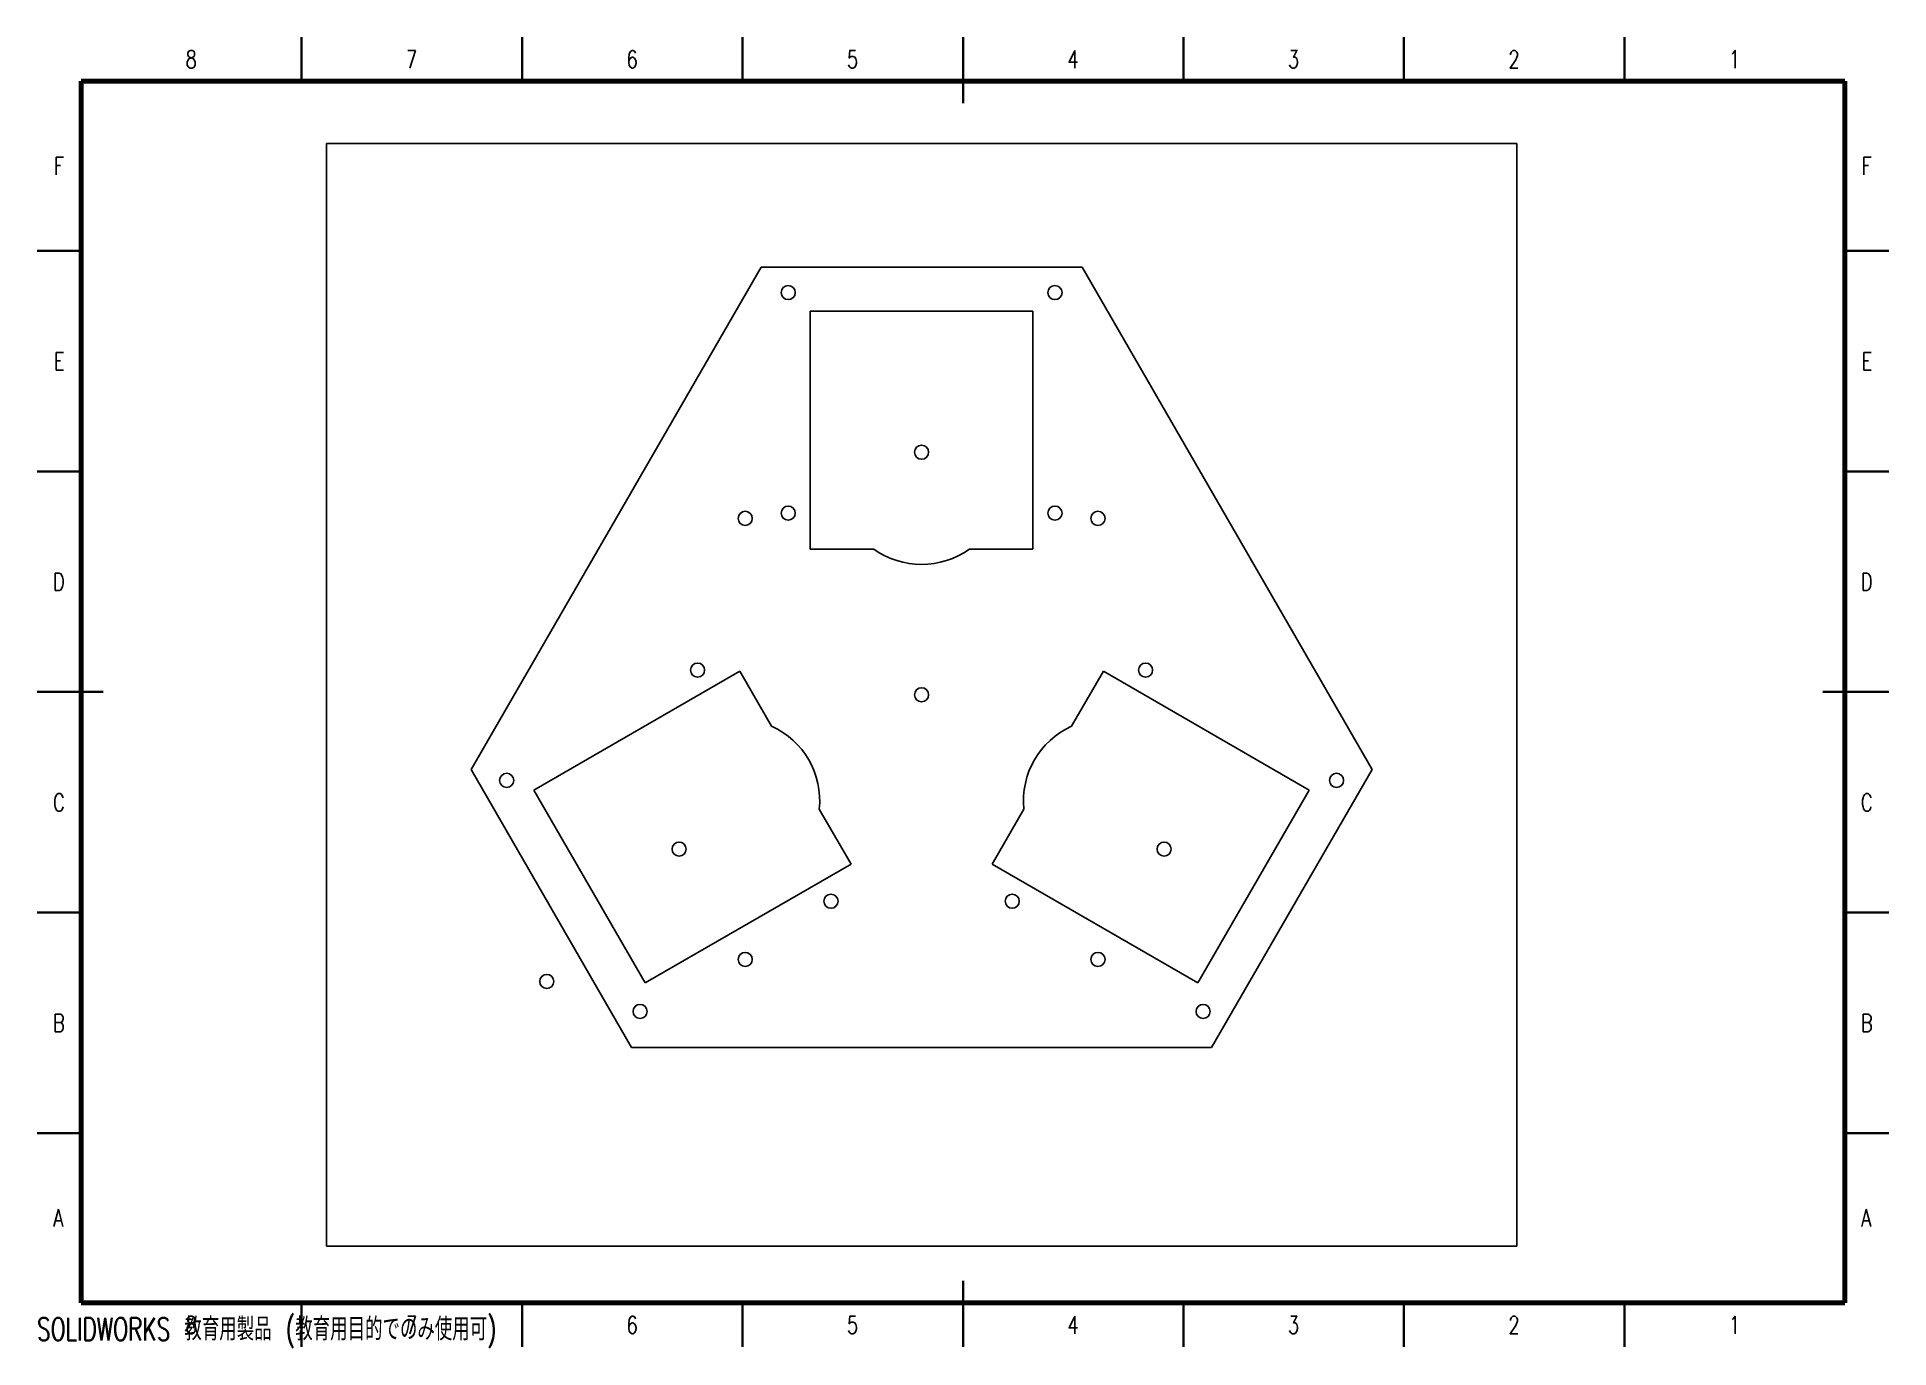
# Model space of a CAD drawing. Header units: millimetres. Extents: x 0 to 420, y 0 to 297.
import ezdxf

# ---------------------------------------------------------------- set-up
doc = ezdxf.new("R2010")
doc.units = ezdxf.units.MM
doc.styles.add('SLDTEXTSTYLE0', font='TXT', dxfattribs={"width": 0.75, "bigfont": 'bigfont'})
doc.styles.add('SLDTEXTSTYLE1', font='TXT', dxfattribs={"width": 0.7, "bigfont": 'bigfont'})

msp = doc.modelspace()

# ---------------------------------------------------------------- linework, layer by layer
at = {"color": 7, "linetype": 'Continuous', "lineweight": 35}
for p, q in [((60, 287), (60, 297)), ((110, 287), (110, 297)), ((160, 287), (160, 297)), ((210, 297), (210, 282)), ((210, 287), (210, 297)), ((260, 287), (260, 297)), ((310, 287), (310, 297)), ((360, 287), (360, 297)), ((10, 248.5), (0, 248.5)), ((410, 248.5), (420, 248.5)), ((10, 198.5), (0, 198.5)), ((410, 198.5), (420, 198.5)), ((0, 148.5), (15, 148.5)), ((10, 148.5), (0, 148.5)), ((420, 148.5), (405, 148.5)), ((410, 148.5), (420, 148.5)), ((10, 98.5), (0, 98.5)), ((410, 98.5), (420, 98.5)), ((10, 48.5), (0, 48.5)), ((410, 48.5), (420, 48.5)), ((210, 0), (210, 15)), ((60, 10), (60, 0)), ((110, 10), (110, 0)), ((160, 10), (160, 0)), ((210, 10), (210, 0)), ((260, 10), (260, 0)), ((310, 10), (310, 0)), ((360, 10), (360, 0))]:
    msp.add_line(p, q, dxfattribs=at)
at = {"color": 7, "linetype": 'Continuous', "lineweight": 70}
for p, q in [((10, 10), (10, 287)), ((10, 287), (410, 287)), ((410, 287), (410, 10)), ((410, 10), (10, 10))]:
    msp.add_line(p, q, dxfattribs=at)
at = {"color": 7, "linetype": 'Continuous', "lineweight": 25}
for p, q in [((335.61, 272.87), (65.61, 272.87)), ((65.61, 272.87), (65.61, 22.87)), ((335.61, 22.87), (335.61, 272.87)), ((98.45, 130.91), (164.21, 244.82)), ((164.21, 244.82), (237.01, 244.82)), ((237.01, 244.82), (302.78, 130.91)), ((175.36, 234.82), (225.86, 234.82)), ((175.36, 234.82), (175.36, 180.91)), ((225.86, 234.82), (225.86, 180.91)), ((175.36, 180.91), (189.78, 180.91)), ((211.44, 180.91), (225.86, 180.91)), ((112.68, 126.25), (159.37, 153.21)), ((166.58, 140.72), (159.37, 153.21)), ((241.85, 153.21), (234.64, 140.72)), ((288.54, 126.25), (241.85, 153.21)), ((134.85, 67.87), (98.45, 130.91)), ((302.78, 130.91), (266.38, 67.87)), ((137.93, 82.52), (112.68, 126.25)), ((288.54, 126.25), (263.29, 82.52)), ((184.62, 109.48), (177.41, 121.97)), ((223.82, 121.97), (216.6, 109.48)), ((137.93, 82.52), (184.62, 109.48)), ((263.29, 82.52), (216.6, 109.48)), ((266.38, 67.87), (134.85, 67.87)), ((65.61, 22.87), (335.61, 22.87))]:
    msp.add_line(p, q, dxfattribs=at)
for centre in [(170.36, 239.06), (230.86, 239.06), (200.61, 202.87), (160.61, 187.87), (170.36, 189.06), (230.86, 189.06), (240.61, 187.87), (149.81, 153.46), (251.41, 153.46), (200.61, 147.87), (106.51, 128.46), (294.71, 128.46), (145.61, 112.87), (255.61, 112.87), (180.06, 101.07), (221.16, 101.07), (160.61, 87.87), (240.61, 87.87), (115.61, 82.87), (136.76, 76.07), (264.46, 76.07)]:
    msp.add_circle(centre, 1.6, dxfattribs=at)
for centre, start, end in [((200.61, 195.91), 234.1752, 305.8248), ((159, 123.84), 354.1752, 65.8248), ((242.22, 123.84), 114.1752, 185.8248)]:
    msp.add_arc(centre, 18.5, start, end, dxfattribs=at)

# ---------------------------------------------------------------- texts
at = {"color": 7, "linetype": 'Continuous', "lineweight": 0, "char_height": 3.97, "attachment_point": 2, "style": 'SLDTEXTSTYLE0'}
for s, insert in [('8', (34.96, 293.95)), ('7', (84.96, 293.95)), ('6', (134.96, 293.95)), ('5', (184.96, 293.95)), ('4', (234.96, 293.95)), ('3', (284.96, 293.95)), ('2', (334.96, 293.95)), ('1', (384.96, 293.95)), ('F', (4.96, 269.76)), ('F', (414.96, 269.76)), ('E', (5.01, 225.45)), ('E', (415.01, 225.45)), ('D', (4.95, 175.45)), ('D', (414.95, 175.45)), ('C', (4.96, 125.45)), ('C', (414.96, 125.45)), ('B', (4.97, 75.45)), ('B', (414.97, 75.45)), ('A', (4.84, 31.26)), ('A', (414.84, 31.26)), ('8', (34.96, 6.95)), ('7', (84.96, 6.95)), ('6', (134.96, 6.95)), ('5', (184.96, 6.95)), ('4', (234.96, 6.95)), ('3', (284.96, 6.95)), ('2', (334.96, 6.95)), ('1', (384.96, 6.95))]:
    msp.add_mtext(s, dxfattribs=dict(at, insert=insert))
at = {"color": 7, "linetype": 'Continuous', "insert": (0, 6.62), "char_height": 5.1381, "attachment_point": 1, "style": 'SLDTEXTSTYLE1'}
msp.add_mtext('SOLIDWORKS 教育用製品 (教育用目的でのみ使用可)', dxfattribs=at)

doc.saveas('drawing.dxf')
